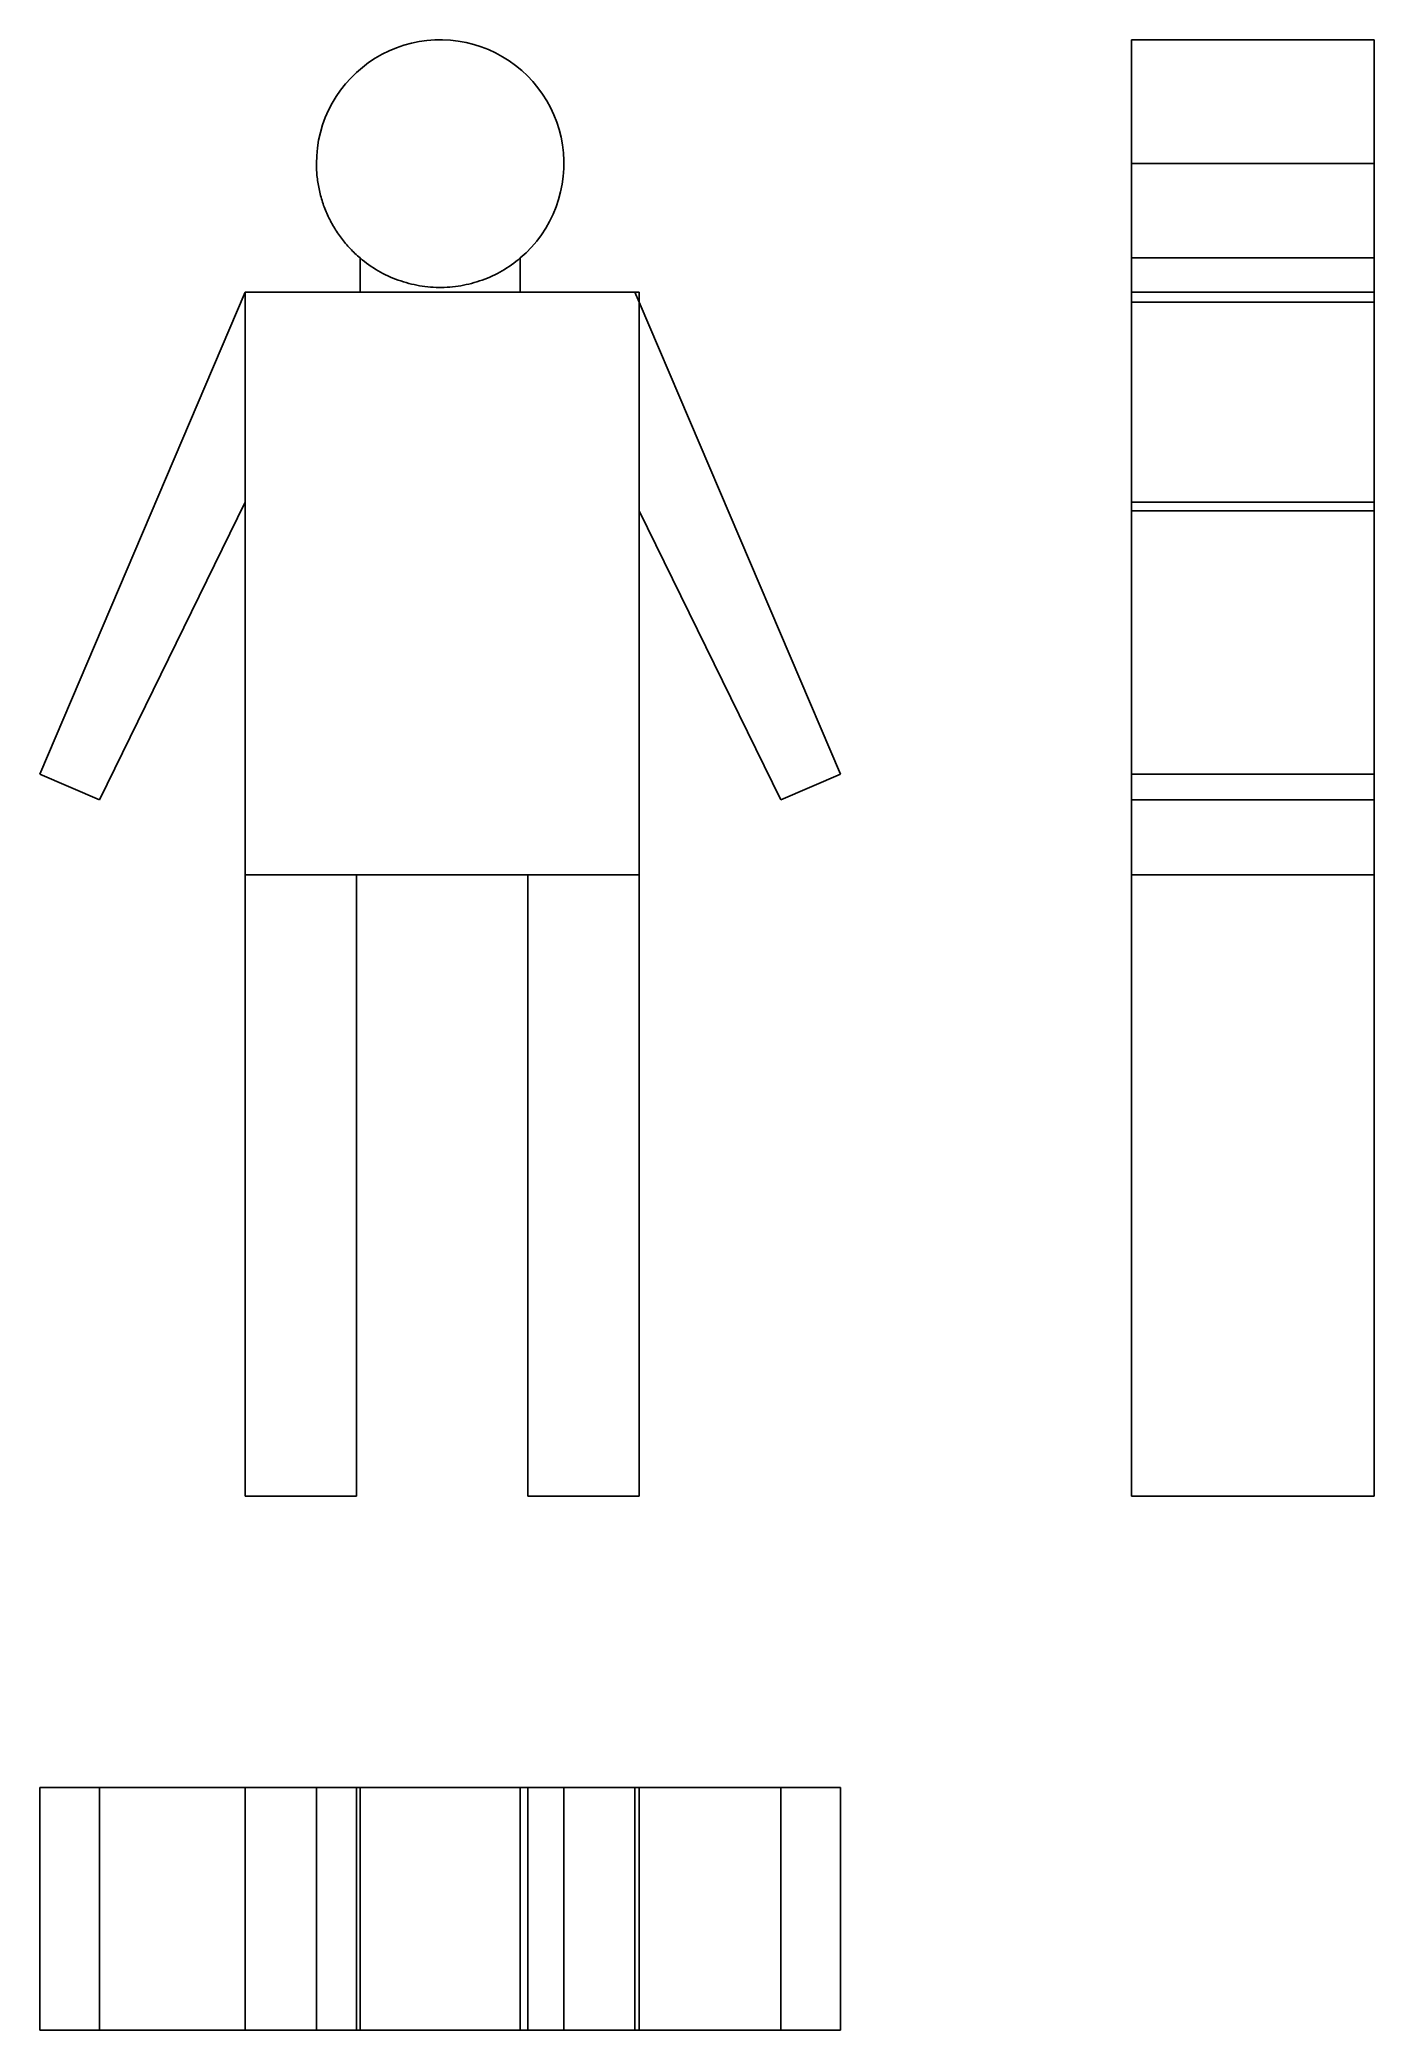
# Model space of a CAD drawing. Extents: x 0 to 1.36, y 0 to 2.03.
import ezdxf

# ---------------------------------------------------------------- set-up
doc = ezdxf.new("R2010")
doc.units = 0
doc.linetypes.add('HIDDEN', pattern=[9, 6, -3])
for name, color, linetype in [('FRONT', 7, 'CONTINUOUS'), ('FRONT_HID', 7, 'HIDDEN'), ('RIGHT', 7, 'CONTINUOUS'), ('RIGHT_HID', 7, 'HIDDEN'), ('TOP', 7, 'CONTINUOUS'), ('TOP_HID', 7, 'HIDDEN')]:
    doc.layers.add(name, color=color, linetype=linetype)

msp = doc.modelspace()

# ---------------------------------------------------------------- linework, layer by layer
at = {"layer": 'FRONT'}
for p, q in [((0.342737, 2.013835), (0.33603, 2.009396)), ((0.349714, 2.017839), (0.342737, 2.013835)), ((0.356931, 2.021391), (0.349714, 2.017839)), ((0.364359, 2.024478), (0.356931, 2.021391)), ((0.371968, 2.027085), (0.364359, 2.024478)), ((0.379728, 2.029204), (0.371968, 2.027085)), ((0.387607, 2.030825), (0.379728, 2.029204)), ((0.395572, 2.031942), (0.387607, 2.030825)), ((0.403593, 2.03255), (0.395572, 2.031942)), ((0.411636, 2.032646), (0.403593, 2.03255)), ((0.419669, 2.032232), (0.411636, 2.032646)), ((0.42766, 2.031307), (0.419669, 2.032232)), ((0.435575, 2.029876), (0.42766, 2.031307)), ((0.443384, 2.027945), (0.435575, 2.029876)), ((0.451054, 2.025521), (0.443384, 2.027945)), ((0.458554, 2.022615), (0.451054, 2.025521)), ((0.465854, 2.019237), (0.458554, 2.022615)), ((0.472925, 2.015403), (0.465854, 2.019237)), ((0.479738, 2.011126), (0.472925, 2.015403)), ((0.317784, 1.993653), (0.31241, 1.987668)), ((0.323528, 1.999284), (0.317784, 1.993653)), ((0.329618, 2.004539), (0.323528, 1.999284)), ((0.33603, 2.009396), (0.329618, 2.004539)), ((0.486265, 2.006425), (0.479738, 2.011126)), ((0.49248, 2.001318), (0.486265, 2.006425)), ((0.498357, 1.995827), (0.49248, 2.001318)), ((0.503874, 1.989973), (0.498357, 1.995827)), ((0.302856, 1.974735), (0.298715, 1.967839)), ((0.307427, 1.981353), (0.302856, 1.974735)), ((0.31241, 1.987668), (0.307427, 1.981353)), ((0.509007, 1.98378), (0.503874, 1.989973)), ((0.513736, 1.977274), (0.509007, 1.98378)), ((0.518042, 1.970479), (0.513736, 1.977274)), ((0.291788, 1.953328), (0.289031, 1.945772)), ((0.295021, 1.960694), (0.291788, 1.953328)), ((0.298715, 1.967839), (0.295021, 1.960694)), ((0.521907, 1.963425), (0.518042, 1.970479)), ((0.525316, 1.956139), (0.521907, 1.963425)), ((0.528255, 1.948652), (0.525316, 1.956139)), ((0.286759, 1.938055), (0.284983, 1.93021)), ((0.289031, 1.945772), (0.286759, 1.938055)), ((0.530712, 1.940992), (0.528255, 1.948652)), ((0.532676, 1.933192), (0.530712, 1.940992)), ((0.534141, 1.925283), (0.532676, 1.933192)), ((0.282942, 1.914261), (0.282686, 1.906221)), ((0.283709, 1.922268), (0.282942, 1.914261)), ((0.284983, 1.93021), (0.283709, 1.922268)), ((0.5351, 1.917297), (0.534141, 1.925283)), ((0.53555, 1.909265), (0.5351, 1.917297)), ((0.282686, 1.906221), (0.282698, 1.904482)), ((0.282698, 1.904482), (0.282734, 1.902743)), ((0.282734, 1.902743), (0.282794, 1.901004)), ((0.282794, 1.901004), (0.282878, 1.899267)), ((0.282878, 1.899267), (0.282985, 1.897531)), ((0.282985, 1.897531), (0.283117, 1.895796)), ((0.283117, 1.895796), (0.283272, 1.894064)), ((0.283272, 1.894064), (0.283451, 1.892333)), ((0.283451, 1.892333), (0.283654, 1.890606)), ((0.283654, 1.890606), (0.283881, 1.888881)), ((0.533832, 1.885228), (0.534914, 1.893199)), ((0.534914, 1.893199), (0.535487, 1.901222)), ((0.535487, 1.901222), (0.53555, 1.909265)), ((0.283881, 1.888881), (0.284131, 1.88716)), ((0.284131, 1.88716), (0.284405, 1.885442)), ((0.284405, 1.885442), (0.284703, 1.883728)), ((0.284703, 1.883728), (0.285024, 1.882019)), ((0.285024, 1.882019), (0.285369, 1.880314)), ((0.285369, 1.880314), (0.285737, 1.878614)), ((0.285737, 1.878614), (0.286128, 1.876919)), ((0.286128, 1.876919), (0.286543, 1.87523)), ((0.286543, 1.87523), (0.286981, 1.873546)), ((0.286981, 1.873546), (0.287442, 1.871869)), ((0.287442, 1.871869), (0.287926, 1.870198)), ((0.287926, 1.870198), (0.288433, 1.868534)), ((0.530159, 1.869574), (0.532245, 1.877343)), ((0.532245, 1.877343), (0.533832, 1.885228)), ((0.288433, 1.868534), (0.288963, 1.866877)), ((0.288963, 1.866877), (0.289515, 1.865228)), ((0.289515, 1.865228), (0.29009, 1.863586)), ((0.29009, 1.863586), (0.290688, 1.861953)), ((0.290688, 1.861953), (0.291308, 1.860328)), ((0.291308, 1.860328), (0.291951, 1.858711)), ((0.291951, 1.858711), (0.292615, 1.857104)), ((0.292615, 1.857104), (0.293302, 1.855506)), ((0.293302, 1.855506), (0.294011, 1.853917)), ((0.294011, 1.853917), (0.294741, 1.852338)), ((0.294741, 1.852338), (0.295493, 1.85077)), ((0.295493, 1.85077), (0.296267, 1.849212)), ((0.521009, 1.84728), (0.52453, 1.854512)), ((0.52453, 1.854512), (0.527584, 1.861953)), ((0.527584, 1.861953), (0.530159, 1.869574)), ((0.296267, 1.849212), (0.297061, 1.847665)), ((0.297061, 1.847665), (0.297878, 1.846129)), ((0.297878, 1.846129), (0.298715, 1.844604)), ((0.298715, 1.844604), (0.299573, 1.843091)), ((0.299573, 1.843091), (0.300452, 1.84159)), ((0.300452, 1.84159), (0.301351, 1.840101)), ((0.301351, 1.840101), (0.302271, 1.838624)), ((0.302271, 1.838624), (0.303211, 1.837161)), ((0.303211, 1.837161), (0.304171, 1.83571)), ((0.304171, 1.83571), (0.30515, 1.834273)), ((0.30515, 1.834273), (0.30615, 1.832849)), ((0.30615, 1.832849), (0.307169, 1.831439)), ((0.307169, 1.831439), (0.308207, 1.830044)), ((0.308207, 1.830044), (0.309265, 1.828663)), ((0.507796, 1.827127), (0.512625, 1.833559)), ((0.512625, 1.833559), (0.517035, 1.840286)), ((0.517035, 1.840286), (0.521009, 1.84728)), ((0.309265, 1.828663), (0.310341, 1.827296)), ((0.310341, 1.827296), (0.311436, 1.825945)), ((0.311436, 1.825945), (0.31255, 1.824608)), ((0.31255, 1.824608), (0.313681, 1.823288)), ((0.313681, 1.823288), (0.314831, 1.821982)), ((0.314831, 1.821982), (0.315999, 1.820693)), ((0.315999, 1.820693), (0.317184, 1.81942)), ((0.317184, 1.81942), (0.318387, 1.818163)), ((0.318387, 1.818163), (0.319607, 1.816923)), ((0.319607, 1.816923), (0.320844, 1.8157)), ((0.320844, 1.8157), (0.322097, 1.814494)), ((0.322097, 1.814494), (0.323367, 1.813306)), ((0.323367, 1.813306), (0.324653, 1.812135)), ((0.324653, 1.812135), (0.325956, 1.810981)), ((0.325956, 1.810981), (0.327274, 1.809846)), ((0.327274, 1.809846), (0.327274, 1.774947)), ((0.329448, 1.80804), (0.327274, 1.809846)), ((0.490999, 1.809846), (0.488824, 1.80804)), ((0.490999, 1.809846), (0.496961, 1.815246)), ((0.490999, 1.774947), (0.490999, 1.809846)), ((0.496961, 1.815246), (0.502567, 1.821014)), ((0.502567, 1.821014), (0.507796, 1.827127)), ((0.331663, 1.806284), (0.329448, 1.80804)), ((0.333916, 1.804577), (0.331663, 1.806284)), ((0.336207, 1.802921), (0.333916, 1.804577)), ((0.338534, 1.801317), (0.336207, 1.802921)), ((0.340896, 1.799765), (0.338534, 1.801317)), ((0.343293, 1.798266), (0.340896, 1.799765)), ((0.345723, 1.796821), (0.343293, 1.798266)), ((0.348184, 1.795431), (0.345723, 1.796821)), ((0.350675, 1.794096), (0.348184, 1.795431)), ((0.353196, 1.792818), (0.350675, 1.794096)), ((0.355745, 1.791596), (0.353196, 1.792818)), ((0.35832, 1.790431), (0.355745, 1.791596)), ((0.360921, 1.789324), (0.35832, 1.790431)), ((0.363546, 1.788275), (0.360921, 1.789324)), ((0.457351, 1.789324), (0.454726, 1.788275)), ((0.459952, 1.790431), (0.457351, 1.789324)), ((0.462527, 1.791596), (0.459952, 1.790431)), ((0.465076, 1.792818), (0.462527, 1.791596)), ((0.467597, 1.794096), (0.465076, 1.792818)), ((0.470089, 1.795431), (0.467597, 1.794096)), ((0.47255, 1.796821), (0.470089, 1.795431)), ((0.474979, 1.798266), (0.47255, 1.796821)), ((0.477376, 1.799765), (0.474979, 1.798266)), ((0.479739, 1.801317), (0.477376, 1.799765)), ((0.482066, 1.802921), (0.479739, 1.801317)), ((0.484357, 1.804577), (0.482066, 1.802921)), ((0.48661, 1.806284), (0.484357, 1.804577)), ((0.488824, 1.80804), (0.48661, 1.806284)), ((0.210038, 1.774947), (0, 1.282671)), ((0.327274, 1.774947), (0.210038, 1.774947)), ((0.210038, 1.560534), (0.210038, 1.774947)), ((0.327274, 1.774947), (0.490999, 1.774947)), ((0.366194, 1.787286), (0.363546, 1.788275)), ((0.368863, 1.786356), (0.366194, 1.787286)), ((0.371553, 1.785486), (0.368863, 1.786356)), ((0.374261, 1.784676), (0.371553, 1.785486)), ((0.376986, 1.783926), (0.374261, 1.784676)), ((0.379728, 1.783238), (0.376986, 1.783926)), ((0.382484, 1.782612), (0.379728, 1.783238)), ((0.385254, 1.782047), (0.382484, 1.782612)), ((0.388035, 1.781544), (0.385254, 1.782047)), ((0.390827, 1.781104), (0.388035, 1.781544)), ((0.393629, 1.780726), (0.390827, 1.781104)), ((0.396438, 1.78041), (0.393629, 1.780726)), ((0.399253, 1.780158), (0.396438, 1.78041)), ((0.402073, 1.779968), (0.399253, 1.780158)), ((0.404897, 1.779842), (0.402073, 1.779968)), ((0.407723, 1.779779), (0.404897, 1.779842)), ((0.41055, 1.779779), (0.407723, 1.779779)), ((0.413375, 1.779842), (0.41055, 1.779779)), ((0.416199, 1.779968), (0.413375, 1.779842)), ((0.41902, 1.780158), (0.416199, 1.779968)), ((0.421835, 1.78041), (0.41902, 1.780158)), ((0.424644, 1.780726), (0.421835, 1.78041)), ((0.427445, 1.781104), (0.424644, 1.780726)), ((0.430237, 1.781544), (0.427445, 1.781104)), ((0.433019, 1.782047), (0.430237, 1.781544)), ((0.435788, 1.782612), (0.433019, 1.782047)), ((0.438545, 1.783238), (0.435788, 1.782612)), ((0.441286, 1.783926), (0.438545, 1.783238)), ((0.444012, 1.784676), (0.441286, 1.783926)), ((0.44672, 1.785486), (0.444012, 1.784676)), ((0.449409, 1.786356), (0.44672, 1.785486)), ((0.452078, 1.787286), (0.449409, 1.786356)), ((0.454726, 1.788275), (0.452078, 1.787286)), ((0.608235, 1.774947), (0.490999, 1.774947)), ((0.61261, 1.774947), (0.608235, 1.774947)), ((0.608235, 1.774947), (0.61261, 1.764692)), ((0.61261, 1.764692), (0.61261, 1.774947)), ((0.818273, 1.282671), (0.61261, 1.764692)), ((0.61261, 1.764692), (0.61261, 1.551607)), ((0.061056, 1.25662), (0.210038, 1.560534)), ((0.210038, 1.560534), (0.210038, 1.17984)), ((0.61261, 1.17984), (0.61261, 1.551607)), ((0.61261, 1.551607), (0.757216, 1.25662)), ((0, 1.282671), (0.061056, 1.25662)), ((0.757216, 1.25662), (0.818273, 1.282671)), ((0.210038, 1.17984), (0.210038, 0.545351)), ((0.323808, 1.17984), (0.210038, 1.17984)), ((0.323808, 1.17984), (0.49884, 1.17984)), ((0.323808, 0.545351), (0.323808, 1.17984)), ((0.49884, 1.17984), (0.49884, 0.545351)), ((0.61261, 1.17984), (0.49884, 1.17984)), ((0.61261, 0.545351), (0.61261, 1.17984)), ((0.210038, 0.545351), (0.323808, 0.545351)), ((0.49884, 0.545351), (0.61261, 0.545351))]:
    msp.add_line(p, q, dxfattribs=at)
at = {"layer": 'FRONT_HID', "linetype": 'HIDDEN'}
for p, q in [((0.342737, 2.013835), (0.33603, 2.009396)), ((0.349714, 2.017839), (0.342737, 2.013835)), ((0.356931, 2.021391), (0.349714, 2.017839)), ((0.364359, 2.024478), (0.356931, 2.021391)), ((0.371968, 2.027085), (0.364359, 2.024478)), ((0.379728, 2.029204), (0.371968, 2.027085)), ((0.387607, 2.030825), (0.379728, 2.029204)), ((0.395572, 2.031942), (0.387607, 2.030825)), ((0.403593, 2.03255), (0.395572, 2.031942)), ((0.411636, 2.032646), (0.403593, 2.03255)), ((0.419669, 2.032232), (0.411636, 2.032646)), ((0.42766, 2.031307), (0.419669, 2.032232)), ((0.435575, 2.029876), (0.42766, 2.031307)), ((0.443384, 2.027945), (0.435575, 2.029876)), ((0.451054, 2.025521), (0.443384, 2.027945)), ((0.458554, 2.022615), (0.451054, 2.025521)), ((0.465854, 2.019237), (0.458554, 2.022615)), ((0.472925, 2.015403), (0.465854, 2.019237)), ((0.479738, 2.011126), (0.472925, 2.015403)), ((0.317784, 1.993653), (0.31241, 1.987668)), ((0.323528, 1.999284), (0.317784, 1.993653)), ((0.329618, 2.004539), (0.323528, 1.999284)), ((0.33603, 2.009396), (0.329618, 2.004539)), ((0.486265, 2.006425), (0.479738, 2.011126)), ((0.49248, 2.001318), (0.486265, 2.006425)), ((0.498357, 1.995827), (0.49248, 2.001318)), ((0.503874, 1.989973), (0.498357, 1.995827)), ((0.302856, 1.974735), (0.298715, 1.967839)), ((0.307427, 1.981353), (0.302856, 1.974735)), ((0.31241, 1.987668), (0.307427, 1.981353)), ((0.509007, 1.98378), (0.503874, 1.989973)), ((0.513736, 1.977274), (0.509007, 1.98378)), ((0.518042, 1.970479), (0.513736, 1.977274)), ((0.291788, 1.953328), (0.289031, 1.945772)), ((0.295021, 1.960694), (0.291788, 1.953328)), ((0.298715, 1.967839), (0.295021, 1.960694)), ((0.521907, 1.963425), (0.518042, 1.970479)), ((0.525316, 1.956139), (0.521907, 1.963425)), ((0.528255, 1.948652), (0.525316, 1.956139)), ((0.286759, 1.938055), (0.284983, 1.93021)), ((0.289031, 1.945772), (0.286759, 1.938055)), ((0.530712, 1.940992), (0.528255, 1.948652)), ((0.532676, 1.933192), (0.530712, 1.940992)), ((0.534141, 1.925283), (0.532676, 1.933192)), ((0.282942, 1.914261), (0.282686, 1.906221)), ((0.283709, 1.922268), (0.282942, 1.914261)), ((0.284983, 1.93021), (0.283709, 1.922268)), ((0.5351, 1.917297), (0.534141, 1.925283)), ((0.53555, 1.909265), (0.5351, 1.917297)), ((0.282686, 1.906221), (0.282698, 1.904482)), ((0.282698, 1.904482), (0.282734, 1.902743)), ((0.282734, 1.902743), (0.282794, 1.901004)), ((0.282794, 1.901004), (0.282878, 1.899267)), ((0.282878, 1.899267), (0.282985, 1.897531)), ((0.282985, 1.897531), (0.283117, 1.895796)), ((0.283117, 1.895796), (0.283272, 1.894064)), ((0.283272, 1.894064), (0.283451, 1.892333)), ((0.283451, 1.892333), (0.283654, 1.890606)), ((0.283654, 1.890606), (0.283881, 1.888881)), ((0.533832, 1.885228), (0.534914, 1.893199)), ((0.534914, 1.893199), (0.535487, 1.901222)), ((0.535487, 1.901222), (0.53555, 1.909265)), ((0.283881, 1.888881), (0.284131, 1.88716)), ((0.284131, 1.88716), (0.284405, 1.885442)), ((0.284405, 1.885442), (0.284703, 1.883728)), ((0.284703, 1.883728), (0.285024, 1.882019)), ((0.285024, 1.882019), (0.285369, 1.880314)), ((0.285369, 1.880314), (0.285737, 1.878614)), ((0.285737, 1.878614), (0.286128, 1.876919)), ((0.286128, 1.876919), (0.286543, 1.87523)), ((0.286543, 1.87523), (0.286981, 1.873546)), ((0.286981, 1.873546), (0.287442, 1.871869)), ((0.287442, 1.871869), (0.287926, 1.870198)), ((0.287926, 1.870198), (0.288433, 1.868534)), ((0.530159, 1.869574), (0.532245, 1.877343)), ((0.532245, 1.877343), (0.533832, 1.885228)), ((0.288433, 1.868534), (0.288963, 1.866877)), ((0.288963, 1.866877), (0.289515, 1.865228)), ((0.289515, 1.865228), (0.29009, 1.863586)), ((0.29009, 1.863586), (0.290688, 1.861953)), ((0.290688, 1.861953), (0.291308, 1.860328)), ((0.291308, 1.860328), (0.291951, 1.858711)), ((0.291951, 1.858711), (0.292615, 1.857104)), ((0.292615, 1.857104), (0.293302, 1.855506)), ((0.293302, 1.855506), (0.294011, 1.853917)), ((0.294011, 1.853917), (0.294741, 1.852338)), ((0.294741, 1.852338), (0.295493, 1.85077)), ((0.295493, 1.85077), (0.296267, 1.849212)), ((0.521009, 1.84728), (0.52453, 1.854512)), ((0.52453, 1.854512), (0.527584, 1.861953)), ((0.527584, 1.861953), (0.530159, 1.869574)), ((0.296267, 1.849212), (0.297061, 1.847665)), ((0.297061, 1.847665), (0.297878, 1.846129)), ((0.297878, 1.846129), (0.298715, 1.844604)), ((0.298715, 1.844604), (0.299573, 1.843091)), ((0.299573, 1.843091), (0.300452, 1.84159)), ((0.300452, 1.84159), (0.301351, 1.840101)), ((0.301351, 1.840101), (0.302271, 1.838624)), ((0.302271, 1.838624), (0.303211, 1.837161)), ((0.303211, 1.837161), (0.304171, 1.83571)), ((0.304171, 1.83571), (0.30515, 1.834273)), ((0.30515, 1.834273), (0.30615, 1.832849)), ((0.30615, 1.832849), (0.307169, 1.831439)), ((0.307169, 1.831439), (0.308207, 1.830044)), ((0.308207, 1.830044), (0.309265, 1.828663)), ((0.507796, 1.827127), (0.512625, 1.833559)), ((0.512625, 1.833559), (0.517035, 1.840286)), ((0.517035, 1.840286), (0.521009, 1.84728)), ((0.309265, 1.828663), (0.310341, 1.827296)), ((0.310341, 1.827296), (0.311436, 1.825945)), ((0.311436, 1.825945), (0.31255, 1.824608)), ((0.31255, 1.824608), (0.313681, 1.823288)), ((0.313681, 1.823288), (0.314831, 1.821982)), ((0.314831, 1.821982), (0.315999, 1.820693)), ((0.315999, 1.820693), (0.317184, 1.81942)), ((0.317184, 1.81942), (0.318387, 1.818163)), ((0.318387, 1.818163), (0.319607, 1.816923)), ((0.319607, 1.816923), (0.320844, 1.8157)), ((0.320844, 1.8157), (0.322097, 1.814494)), ((0.322097, 1.814494), (0.323367, 1.813306)), ((0.323367, 1.813306), (0.324653, 1.812135)), ((0.324653, 1.812135), (0.325956, 1.810981)), ((0.325956, 1.810981), (0.327274, 1.809846)), ((0.327274, 1.809846), (0.327274, 1.774947)), ((0.329448, 1.80804), (0.327274, 1.809846)), ((0.490999, 1.809846), (0.488824, 1.80804)), ((0.490999, 1.809846), (0.496961, 1.815246)), ((0.490999, 1.774947), (0.490999, 1.809846)), ((0.496961, 1.815246), (0.502567, 1.821014)), ((0.502567, 1.821014), (0.507796, 1.827127)), ((0.331663, 1.806284), (0.329448, 1.80804)), ((0.333916, 1.804577), (0.331663, 1.806284)), ((0.336207, 1.802921), (0.333916, 1.804577)), ((0.338534, 1.801317), (0.336207, 1.802921)), ((0.340896, 1.799765), (0.338534, 1.801317)), ((0.343293, 1.798266), (0.340896, 1.799765)), ((0.345723, 1.796821), (0.343293, 1.798266)), ((0.348184, 1.795431), (0.345723, 1.796821)), ((0.350675, 1.794096), (0.348184, 1.795431)), ((0.353196, 1.792818), (0.350675, 1.794096)), ((0.355745, 1.791596), (0.353196, 1.792818)), ((0.35832, 1.790431), (0.355745, 1.791596)), ((0.360921, 1.789324), (0.35832, 1.790431)), ((0.363546, 1.788275), (0.360921, 1.789324)), ((0.457351, 1.789324), (0.454726, 1.788275)), ((0.459952, 1.790431), (0.457351, 1.789324)), ((0.462527, 1.791596), (0.459952, 1.790431)), ((0.465076, 1.792818), (0.462527, 1.791596)), ((0.467597, 1.794096), (0.465076, 1.792818)), ((0.470089, 1.795431), (0.467597, 1.794096)), ((0.47255, 1.796821), (0.470089, 1.795431)), ((0.474979, 1.798266), (0.47255, 1.796821)), ((0.477376, 1.799765), (0.474979, 1.798266)), ((0.479739, 1.801317), (0.477376, 1.799765)), ((0.482066, 1.802921), (0.479739, 1.801317)), ((0.484357, 1.804577), (0.482066, 1.802921)), ((0.48661, 1.806284), (0.484357, 1.804577)), ((0.488824, 1.80804), (0.48661, 1.806284)), ((0.210038, 1.774947), (0, 1.282671)), ((0.327274, 1.774947), (0.210038, 1.774947)), ((0.210038, 1.560534), (0.210038, 1.774947)), ((0.327274, 1.774947), (0.490999, 1.774947)), ((0.366194, 1.787286), (0.363546, 1.788275)), ((0.368863, 1.786356), (0.366194, 1.787286)), ((0.371553, 1.785486), (0.368863, 1.786356)), ((0.374261, 1.784676), (0.371553, 1.785486)), ((0.376986, 1.783926), (0.374261, 1.784676)), ((0.379728, 1.783238), (0.376986, 1.783926)), ((0.382484, 1.782612), (0.379728, 1.783238)), ((0.385254, 1.782047), (0.382484, 1.782612)), ((0.388035, 1.781544), (0.385254, 1.782047)), ((0.390827, 1.781104), (0.388035, 1.781544)), ((0.393629, 1.780726), (0.390827, 1.781104)), ((0.396438, 1.78041), (0.393629, 1.780726)), ((0.399253, 1.780158), (0.396438, 1.78041)), ((0.402073, 1.779968), (0.399253, 1.780158)), ((0.404897, 1.779842), (0.402073, 1.779968)), ((0.407723, 1.779779), (0.404897, 1.779842)), ((0.41055, 1.779779), (0.407723, 1.779779)), ((0.413375, 1.779842), (0.41055, 1.779779)), ((0.416199, 1.779968), (0.413375, 1.779842)), ((0.41902, 1.780158), (0.416199, 1.779968)), ((0.421835, 1.78041), (0.41902, 1.780158)), ((0.424644, 1.780726), (0.421835, 1.78041)), ((0.427445, 1.781104), (0.424644, 1.780726)), ((0.430237, 1.781544), (0.427445, 1.781104)), ((0.433019, 1.782047), (0.430237, 1.781544)), ((0.435788, 1.782612), (0.433019, 1.782047)), ((0.438545, 1.783238), (0.435788, 1.782612)), ((0.441286, 1.783926), (0.438545, 1.783238)), ((0.444012, 1.784676), (0.441286, 1.783926)), ((0.44672, 1.785486), (0.444012, 1.784676)), ((0.449409, 1.786356), (0.44672, 1.785486)), ((0.452078, 1.787286), (0.449409, 1.786356)), ((0.454726, 1.788275), (0.452078, 1.787286)), ((0.608235, 1.774947), (0.490999, 1.774947)), ((0.61261, 1.774947), (0.608235, 1.774947)), ((0.608235, 1.774947), (0.61261, 1.764692)), ((0.61261, 1.764692), (0.61261, 1.774947)), ((0.818273, 1.282671), (0.61261, 1.764692)), ((0.61261, 1.764692), (0.61261, 1.551607)), ((0.061056, 1.25662), (0.210038, 1.560534)), ((0.210038, 1.560534), (0.210038, 1.17984)), ((0.61261, 1.17984), (0.61261, 1.551607)), ((0.61261, 1.551607), (0.757216, 1.25662)), ((0, 1.282671), (0.061056, 1.25662)), ((0.757216, 1.25662), (0.818273, 1.282671)), ((0.210038, 1.17984), (0.210038, 0.545351)), ((0.323808, 1.17984), (0.210038, 1.17984)), ((0.323808, 1.17984), (0.49884, 1.17984)), ((0.323808, 0.545351), (0.323808, 1.17984)), ((0.49884, 1.17984), (0.49884, 0.545351)), ((0.61261, 1.17984), (0.49884, 1.17984)), ((0.61261, 0.545351), (0.61261, 1.17984)), ((0.210038, 0.545351), (0.323808, 0.545351)), ((0.49884, 0.545351), (0.61261, 0.545351))]:
    msp.add_line(p, q, dxfattribs=at)
at = {"layer": 'RIGHT'}
for p, q in [((1.115737, 1.809846), (1.115737, 2.032671)), ((1.363623, 2.032671), (1.115737, 2.032671)), ((1.363623, 1.809846), (1.363623, 2.032671)), ((1.115737, 1.774947), (1.115737, 1.809846)), ((1.115737, 1.809846), (1.363623, 1.809846)), ((1.363623, 1.774947), (1.363623, 1.809846)), ((1.115737, 1.764692), (1.115737, 1.774947)), ((1.115737, 1.774947), (1.363623, 1.774947)), ((1.363623, 1.764692), (1.363623, 1.774947)), ((1.115737, 1.282671), (1.115737, 1.764692)), ((1.115737, 1.764692), (1.363623, 1.764692)), ((1.363623, 1.282671), (1.363623, 1.764692)), ((1.115737, 1.25662), (1.115737, 1.282671)), ((1.115737, 1.282671), (1.363623, 1.282671)), ((1.363623, 1.25662), (1.363623, 1.282671)), ((1.115737, 1.17984), (1.115737, 1.25662)), ((1.115737, 1.25662), (1.363623, 1.25662)), ((1.363623, 1.17984), (1.363623, 1.25662)), ((1.115737, 0.545351), (1.115737, 1.17984)), ((1.115737, 1.17984), (1.363623, 1.17984)), ((1.363623, 0.545351), (1.363623, 1.17984)), ((1.115737, 0.545351), (1.363623, 0.545351))]:
    msp.add_line(p, q, dxfattribs=at)
at = {"layer": 'RIGHT_HID', "linetype": 'HIDDEN'}
for p, q in [((1.115737, 2.032671), (1.115737, 1.906221)), ((1.363623, 2.032671), (1.363623, 1.906221)), ((1.115737, 1.906221), (1.115737, 1.809846)), ((1.115737, 1.906221), (1.363623, 1.906221)), ((1.363623, 1.906221), (1.363623, 1.809846)), ((1.115737, 1.809846), (1.115737, 1.808891)), ((1.115737, 1.808891), (1.115737, 1.809846)), ((1.115737, 1.809846), (1.115737, 1.774947)), ((1.115737, 1.809846), (1.363623, 1.809846)), ((1.363623, 1.809846), (1.363623, 1.808891)), ((1.363623, 1.808891), (1.363623, 1.809846)), ((1.363623, 1.809846), (1.363623, 1.774947)), ((1.115737, 1.808891), (1.115737, 1.807937)), ((1.115737, 1.807937), (1.115737, 1.808891)), ((1.115737, 1.807937), (1.115737, 1.806982)), ((1.115737, 1.806982), (1.115737, 1.807937)), ((1.115737, 1.806982), (1.115737, 1.806027)), ((1.115737, 1.806027), (1.115737, 1.806982)), ((1.115737, 1.806027), (1.115737, 1.805072)), ((1.115737, 1.805072), (1.115737, 1.806027)), ((1.115737, 1.805072), (1.115737, 1.804118)), ((1.115737, 1.804118), (1.115737, 1.805072)), ((1.115737, 1.804118), (1.115737, 1.803163)), ((1.115737, 1.803163), (1.115737, 1.804118)), ((1.115737, 1.803163), (1.115737, 1.802208)), ((1.115737, 1.802208), (1.115737, 1.803163)), ((1.115737, 1.802208), (1.115737, 1.801253)), ((1.115737, 1.801253), (1.115737, 1.802208)), ((1.115737, 1.801253), (1.115737, 1.800299)), ((1.115737, 1.800299), (1.115737, 1.801253)), ((1.115737, 1.800299), (1.115737, 1.799344)), ((1.115737, 1.799344), (1.115737, 1.800299)), ((1.115737, 1.799344), (1.115737, 1.798389)), ((1.115737, 1.798389), (1.115737, 1.799344)), ((1.115737, 1.798389), (1.115737, 1.797434)), ((1.115737, 1.797434), (1.115737, 1.798389)), ((1.115737, 1.797434), (1.115737, 1.796479)), ((1.115737, 1.796479), (1.115737, 1.797434)), ((1.115737, 1.796479), (1.115737, 1.795525)), ((1.115737, 1.795525), (1.115737, 1.796479)), ((1.115737, 1.795525), (1.115737, 1.79457)), ((1.115737, 1.79457), (1.115737, 1.795525)), ((1.115737, 1.79457), (1.115737, 1.793615)), ((1.115737, 1.793615), (1.115737, 1.79457)), ((1.115737, 1.793615), (1.115737, 1.79266)), ((1.115737, 1.79266), (1.115737, 1.793615)), ((1.115737, 1.79266), (1.115737, 1.791706)), ((1.115737, 1.791706), (1.115737, 1.79266)), ((1.115737, 1.791706), (1.115737, 1.790751)), ((1.115737, 1.790751), (1.115737, 1.791706)), ((1.115737, 1.790751), (1.115737, 1.789796)), ((1.115737, 1.789796), (1.115737, 1.790751)), ((1.115737, 1.789796), (1.115737, 1.788841)), ((1.115737, 1.788841), (1.115737, 1.789796)), ((1.115737, 1.788841), (1.115737, 1.787887)), ((1.115737, 1.787887), (1.115737, 1.788841)), ((1.363623, 1.808891), (1.363623, 1.807937)), ((1.363623, 1.807937), (1.363623, 1.808891)), ((1.363623, 1.807937), (1.363623, 1.806982)), ((1.363623, 1.806982), (1.363623, 1.807937)), ((1.363623, 1.806982), (1.363623, 1.806027)), ((1.363623, 1.806027), (1.363623, 1.806982)), ((1.363623, 1.806027), (1.363623, 1.805072)), ((1.363623, 1.805072), (1.363623, 1.806027)), ((1.363623, 1.805072), (1.363623, 1.804118)), ((1.363623, 1.804118), (1.363623, 1.805072)), ((1.363623, 1.804118), (1.363623, 1.803163)), ((1.363623, 1.803163), (1.363623, 1.804118)), ((1.363623, 1.803163), (1.363623, 1.802208)), ((1.363623, 1.802208), (1.363623, 1.803163)), ((1.363623, 1.802208), (1.363623, 1.801253)), ((1.363623, 1.801253), (1.363623, 1.802208)), ((1.363623, 1.801253), (1.363623, 1.800299)), ((1.363623, 1.800299), (1.363623, 1.801253)), ((1.363623, 1.800299), (1.363623, 1.799344)), ((1.363623, 1.799344), (1.363623, 1.800299)), ((1.363623, 1.799344), (1.363623, 1.798389)), ((1.363623, 1.798389), (1.363623, 1.799344)), ((1.363623, 1.798389), (1.363623, 1.797434)), ((1.363623, 1.797434), (1.363623, 1.798389)), ((1.363623, 1.797434), (1.363623, 1.796479)), ((1.363623, 1.796479), (1.363623, 1.797434)), ((1.363623, 1.796479), (1.363623, 1.795525)), ((1.363623, 1.795525), (1.363623, 1.796479)), ((1.363623, 1.795525), (1.363623, 1.79457)), ((1.363623, 1.79457), (1.363623, 1.795525)), ((1.363623, 1.79457), (1.363623, 1.793615)), ((1.363623, 1.793615), (1.363623, 1.79457)), ((1.363623, 1.793615), (1.363623, 1.79266)), ((1.363623, 1.79266), (1.363623, 1.793615)), ((1.363623, 1.79266), (1.363623, 1.791706)), ((1.363623, 1.791706), (1.363623, 1.79266)), ((1.363623, 1.791706), (1.363623, 1.790751)), ((1.363623, 1.790751), (1.363623, 1.791706)), ((1.363623, 1.790751), (1.363623, 1.789796)), ((1.363623, 1.789796), (1.363623, 1.790751)), ((1.363623, 1.789796), (1.363623, 1.788841)), ((1.363623, 1.788841), (1.363623, 1.789796)), ((1.363623, 1.788841), (1.363623, 1.787887)), ((1.363623, 1.787887), (1.363623, 1.788841)), ((1.115737, 1.787887), (1.115737, 1.786932)), ((1.115737, 1.786932), (1.115737, 1.787887)), ((1.115737, 1.786932), (1.115737, 1.785977)), ((1.115737, 1.785977), (1.115737, 1.786932)), ((1.115737, 1.785977), (1.115737, 1.785022)), ((1.115737, 1.785022), (1.115737, 1.785977)), ((1.115737, 1.785022), (1.115737, 1.784068)), ((1.115737, 1.784068), (1.115737, 1.785022)), ((1.115737, 1.784068), (1.115737, 1.783113)), ((1.115737, 1.783113), (1.115737, 1.784068)), ((1.115737, 1.783113), (1.115737, 1.782158)), ((1.115737, 1.782158), (1.115737, 1.783113)), ((1.115737, 1.782158), (1.115737, 1.781203)), ((1.115737, 1.781203), (1.115737, 1.782158)), ((1.115737, 1.781203), (1.115737, 1.780248)), ((1.115737, 1.780248), (1.115737, 1.781203)), ((1.115737, 1.774947), (1.115737, 1.764692)), ((1.115737, 1.560534), (1.115737, 1.774947)), ((1.115737, 1.774947), (1.363623, 1.774947)), ((1.115737, 1.774947), (1.363623, 1.774947)), ((1.115737, 1.774947), (1.363623, 1.774947)), ((1.115737, 1.774947), (1.363623, 1.774947)), ((1.115737, 1.774947), (1.115737, 1.282671)), ((1.363623, 1.787887), (1.363623, 1.786932)), ((1.363623, 1.786932), (1.363623, 1.787887)), ((1.363623, 1.786932), (1.363623, 1.785977)), ((1.363623, 1.785977), (1.363623, 1.786932)), ((1.363623, 1.785977), (1.363623, 1.785022)), ((1.363623, 1.785022), (1.363623, 1.785977)), ((1.363623, 1.785022), (1.363623, 1.784068)), ((1.363623, 1.784068), (1.363623, 1.785022)), ((1.363623, 1.784068), (1.363623, 1.783113)), ((1.363623, 1.783113), (1.363623, 1.784068)), ((1.363623, 1.783113), (1.363623, 1.782158)), ((1.363623, 1.782158), (1.363623, 1.783113)), ((1.363623, 1.782158), (1.363623, 1.781203)), ((1.363623, 1.781203), (1.363623, 1.782158)), ((1.363623, 1.781203), (1.363623, 1.780248)), ((1.363623, 1.780248), (1.363623, 1.781203)), ((1.363623, 1.774947), (1.363623, 1.764692)), ((1.363623, 1.560534), (1.363623, 1.774947)), ((1.363623, 1.774947), (1.363623, 1.282671)), ((1.115737, 1.764692), (1.115737, 1.551607)), ((1.363623, 1.764692), (1.363623, 1.551607)), ((1.115737, 1.560534), (1.115737, 1.17984)), ((1.115737, 1.25662), (1.115737, 1.560534)), ((1.115737, 1.560534), (1.363623, 1.560534)), ((1.115737, 1.25662), (1.115737, 1.551607)), ((1.115737, 1.551607), (1.363623, 1.551607)), ((1.115737, 1.551607), (1.115737, 1.25662)), ((1.363623, 1.560534), (1.363623, 1.17984)), ((1.363623, 1.25662), (1.363623, 1.560534)), ((1.363623, 1.25662), (1.363623, 1.551607)), ((1.363623, 1.551607), (1.363623, 1.25662)), ((1.115737, 1.282671), (1.115737, 1.25662)), ((1.115737, 1.282671), (1.363623, 1.282671)), ((1.363623, 1.282671), (1.363623, 1.25662)), ((1.115737, 1.25662), (1.363623, 1.25662)), ((1.115737, 1.17984), (1.363623, 1.17984)), ((1.115737, 1.17984), (1.363623, 1.17984)), ((1.115737, 0.545351), (1.115737, 1.17984)), ((1.115737, 1.17984), (1.115737, 0.545351)), ((1.115737, 1.17984), (1.115737, 0.545351)), ((1.115737, 1.17984), (1.363623, 1.17984)), ((1.363623, 0.545351), (1.363623, 1.17984)), ((1.363623, 1.17984), (1.363623, 0.545351)), ((1.363623, 1.17984), (1.363623, 0.545351)), ((1.115737, 0.545351), (1.363623, 0.545351)), ((1.115737, 0.545351), (1.363623, 0.545351)), ((1.115737, 0.545351), (1.363623, 0.545351))]:
    msp.add_line(p, q, dxfattribs=at)
at = {"layer": 'TOP'}
for p, q in [((0.210038, 0.247887), (0, 0.247887)), ((0, 0.247887), (0, 0)), ((0.282686, 0.247887), (0.210038, 0.247887)), ((0.210038, 0.247887), (0.210038, 0)), ((0.535586, 0.247887), (0.282686, 0.247887)), ((0.282686, 0.247887), (0.282686, 0)), ((0.608235, 0.247887), (0.535586, 0.247887)), ((0.535586, 0), (0.535586, 0.247887)), ((0.61261, 0.247887), (0.608235, 0.247887)), ((0.608235, 0.247887), (0.608235, 0)), ((0.818273, 0.247887), (0.61261, 0.247887)), ((0.61261, 0.247887), (0.61261, 0)), ((0.818273, 0.247887), (0.818273, 0)), ((0.210038, 0), (0, 0)), ((0.282686, 0), (0.210038, 0)), ((0.535586, 0), (0.282686, 0)), ((0.608235, 0), (0.535586, 0)), ((0.61261, 0), (0.608235, 0)), ((0.818273, 0), (0.61261, 0))]:
    msp.add_line(p, q, dxfattribs=at)
at = {"layer": 'TOP_HID', "linetype": 'HIDDEN'}
for p, q in [((0, 0.247887), (0.061056, 0.247887)), ((0.061056, 0.247887), (0.210038, 0.247887)), ((0.061056, 0.247887), (0.061056, 0)), ((0.323808, 0.247887), (0.210038, 0.247887)), ((0.210038, 0.247887), (0.210038, 0)), ((0.210038, 0.247887), (0.323808, 0.247887)), ((0.210038, 0.247887), (0.210038, 0)), ((0.210038, 0.247887), (0.210038, 0)), ((0.327274, 0.247887), (0.282686, 0.247887)), ((0.282686, 0.247887), (0.327274, 0.247887)), ((0.323808, 0.247887), (0.323808, 0)), ((0.323808, 0.247887), (0.49884, 0.247887)), ((0.323808, 0.247887), (0.323808, 0)), ((0.327274, 0.247887), (0.490999, 0.247887)), ((0.490999, 0.247887), (0.327274, 0.247887)), ((0.327274, 0.247887), (0.327274, 0)), ((0.327274, 0.247887), (0.327274, 0)), ((0.535586, 0.247887), (0.490999, 0.247887)), ((0.490999, 0.247887), (0.490999, 0)), ((0.490999, 0.247887), (0.490999, 0)), ((0.490999, 0.247887), (0.535586, 0.247887)), ((0.49884, 0.247887), (0.49884, 0)), ((0.49884, 0.247887), (0.49884, 0)), ((0.61261, 0.247887), (0.49884, 0.247887)), ((0.49884, 0.247887), (0.61261, 0.247887)), ((0.608235, 0.247887), (0.61261, 0.247887)), ((0.61261, 0.247887), (0.61261, 0)), ((0.61261, 0.247887), (0.61261, 0)), ((0.61261, 0.247887), (0.61261, 0)), ((0.61261, 0.247887), (0.757216, 0.247887)), ((0.61261, 0.247887), (0.61261, 0)), ((0.757216, 0.247887), (0.818273, 0.247887)), ((0.757216, 0.247887), (0.757216, 0)), ((0, 0), (0.061056, 0)), ((0.061056, 0), (0.210038, 0)), ((0.323808, 0), (0.210038, 0)), ((0.210038, 0), (0.323808, 0)), ((0.327274, 0), (0.282686, 0)), ((0.282686, 0), (0.327274, 0)), ((0.323808, 0), (0.49884, 0)), ((0.327274, 0), (0.490999, 0)), ((0.490999, 0), (0.327274, 0)), ((0.535586, 0), (0.490999, 0)), ((0.490999, 0), (0.535586, 0)), ((0.61261, 0), (0.49884, 0)), ((0.49884, 0), (0.61261, 0)), ((0.608235, 0), (0.61261, 0)), ((0.61261, 0), (0.757216, 0)), ((0.757216, 0), (0.818273, 0))]:
    msp.add_line(p, q, dxfattribs=at)

doc.saveas('drawing.dxf')
